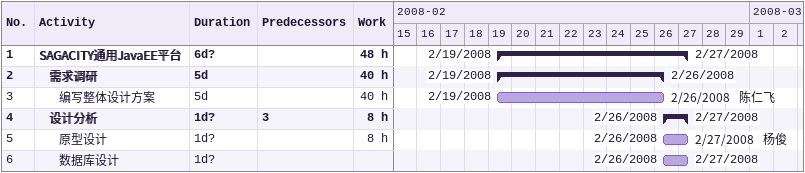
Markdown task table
| ID | Level | Task | Duration | Start | Finish | Predecessors | Resources | Work (h) |
|---|---|---|---|---|---|---|---|---|
| 1 | 1 | **SAGACITY通用JavaEE平台** | 6d? | 2008-02-19 | 2008-02-27 |  |  | 48 |
| 2 | 2 | **需求调研** | 5d | 2008-02-19 | 2008-02-26 |  |  | 40 |
| 3 | 3 | 编写整体设计方案 | 5d | 2008-02-19 | 2008-02-26 |  | 陈仁飞 | 40 |
| 4 | 2 | **设计分析** | 1d? | 2008-02-26 | 2008-02-27 | 3 |  | 8 |
| 5 | 3 | 原型设计 | 1d? | 2008-02-26 | 2008-02-27 |  | 杨俊 | 8 |
| 6 | 3 | 数据库设计 | 1d? | 2008-02-26 | 2008-02-27 |  |  |  |
